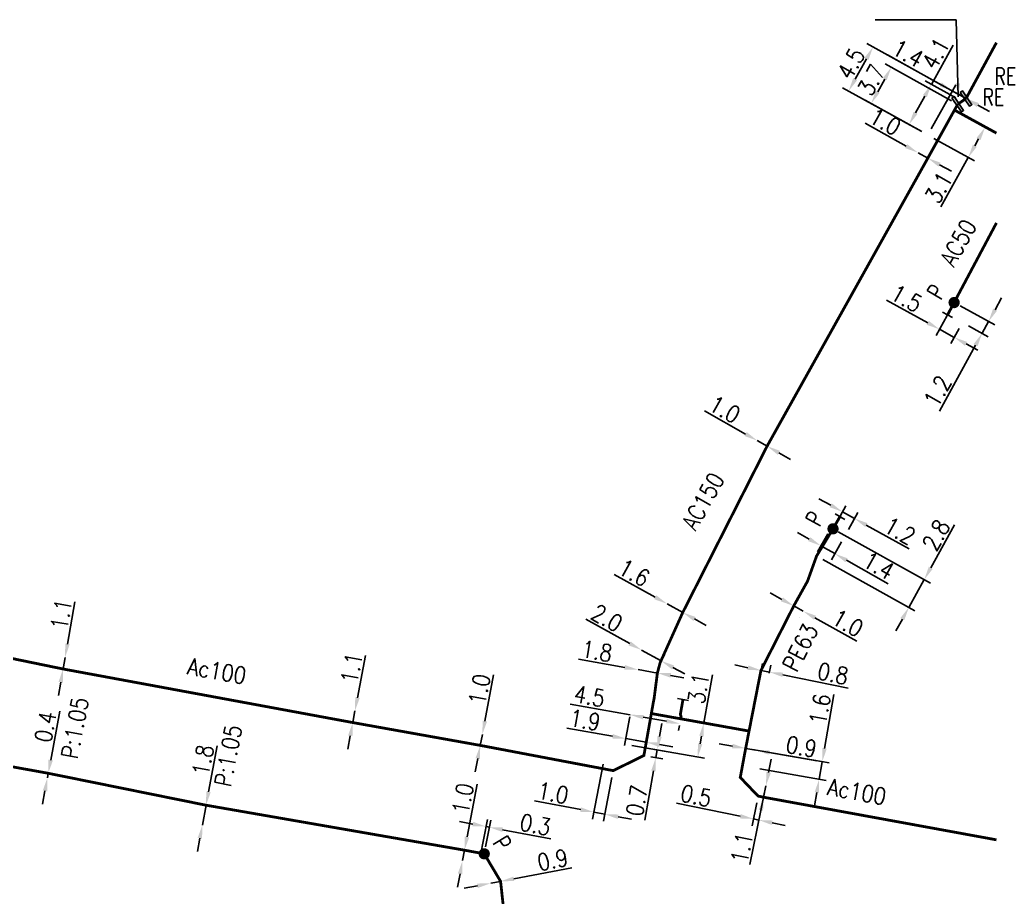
# Model space of a CAD drawing. Header units: millimetres. Extents: x 138988 to 140002, y 128990 to 130001.
# Drawn here: x 139913 to 140001.7, y 129604.9 to 129683 of the extents above; entities that cross this region are included whole.
import ezdxf
from ezdxf.enums import TextEntityAlignment as Align

# ---------------------------------------------------------------- set-up
doc = ezdxf.new("R2010")
doc.units = ezdxf.units.MM
doc.header["$PDMODE"] = 34
for name, pattern in [('L_25_AP', [2000, 1000, 1000]), ('L_25_FN', [2000, 1000, 1000]), ('L_25_PE', [2000, 1000, 1000])]:
    doc.linetypes.add(name, pattern=pattern)
doc.layers.get('0').update_dxf_attribs({"linetype": 'CONTINUOUS'})
doc.layers.get('Defpoints').update_dxf_attribs({"linetype": 'CONTINUOUS'})
for name, color, linetype in [('L_150', 1, 'CONTINUOUS'), ('L_300', 7, 'CONTINUOUS'), ('L_340', 7, 'CONTINUOUS')]:
    doc.layers.add(name, color=color, linetype=linetype)
doc.styles.add('G_ROMANS', font='ROMANS.SHX', dxfattribs={"width": 0.75})
doc.styles.get("Standard").update_dxf_attribs({"font": 'romans.shx', "width": 0.85})
doc.dimstyles.get("Standard").update_dxf_attribs({"dimtxt": 1.5, "dimasz": 1.2, "dimexe": 0.625, "dimexo": 0.625, "dimgap": 0.25, "dimtad": 1, "dimdec": 1, "dimzin": 0, "dimdsep": 46, "dimtxsty": 'Standard', "dimcen": -0.5, "dimadec": 0, "dimazin": 0, "dimtfac": 1, "dimtdec": 1, "dimtmove": 0, "dimatfit": 3, "dimfxl": 0, "dimtolj": 1, "dimtzin": 0, "dimarcsym": 0})

# ---------------------------------------------------------------- blocks, each defined once
blk = doc.blocks.new('*D5')
at = {"layer": 'Defpoints', "color": 0, "linetype": 'Continuous', "transparency": 16777216}
for p in [(139977.649, 129618.117), (139977.649, 129618.117), (139978.553, 129617.959)]:
    blk.add_point(p, dxfattribs=at)
at = {"layer": 'L_150', "color": 0, "linetype": 'Continuous', "lineweight": -2, "transparency": 16777216}
for p, q in [((139976.466, 129618.323), (139975.284, 129618.529)), ((139977.649, 129618.117), (139978.553, 129617.959)), ((139979.735, 129617.753), (139983.982, 129617.013))]:
    blk.add_line(p, q, dxfattribs=at)
at = {"layer": 'L_150', "color": 0, "linetype": 'Continuous', "transparency": 16777216}
for points in [[(139976.501, 129618.52), (139976.432, 129618.126), (139977.649, 129618.117)], [(139979.77, 129617.95), (139979.701, 129617.556), (139978.553, 129617.959)]]:
    blk.add_solid(points, dxfattribs=at)
at = {"layer": 'L_150', "color": 0, "linetype": 'Continuous', "transparency": 16777216, "insert": (139982.621, 129618.266), "char_height": 1.5, "attachment_point": 5, "rotation": 350.11777}
blk.add_mtext('\\A1;0.9', dxfattribs=at)
blk = doc.blocks.new('*D6')
at = {"layer": 'Defpoints', "color": 0, "linetype": 'Continuous', "transparency": 16777216}
for p in [(139978.875, 129624.343), (139979.022, 129625.068), (139979.628, 129624.19)]:
    blk.add_point(p, dxfattribs=at)
at = {"layer": 'L_150', "color": 0, "linetype": 'Continuous', "lineweight": -2, "transparency": 16777216}
for p, q in [((139977.846, 129625.307), (139976.67, 129625.546)), ((139978.999, 129624.956), (139979.146, 129625.68)), ((139979.752, 129624.803), (139979.9, 129625.527)), ((139979.022, 129625.068), (139979.775, 129624.915)), ((139980.951, 129624.675), (139986.789, 129623.489))]:
    blk.add_line(p, q, dxfattribs=at)
at = {"layer": 'L_150', "color": 0, "linetype": 'Continuous', "transparency": 16777216}
for points in [[(139977.886, 129625.503), (139977.806, 129625.111), (139979.022, 129625.068)], [(139980.991, 129624.871), (139980.911, 129624.479), (139979.775, 129624.915)]]:
    blk.add_solid(points, dxfattribs=at)
at = {"layer": 'L_150', "color": 0, "linetype": 'Continuous', "transparency": 16777216, "insert": (139985.434, 129624.785), "char_height": 1.5, "attachment_point": 5, "rotation": 348.50924}
blk.add_mtext('\\A1;0.8', dxfattribs=at)
blk = doc.blocks.new('*D7')
at = {"layer": 'Defpoints', "color": 0, "linetype": 'Continuous', "transparency": 16777216}
for p in [(139985.333, 129637.711), (139983.966, 129635.246), (139993.562, 129633.148)]:
    blk.add_point(p, dxfattribs=at)
at = {"layer": 'L_340', "color": 0, "linetype": 'Continuous', "lineweight": -2, "transparency": 16777216}
for p, q in [((139994.144, 129634.197), (139996.264, 129638.02)), ((139985.88, 129637.408), (139994.109, 129632.845)), ((139984.513, 129634.943), (139992.741, 129630.379)), ((139992.195, 129630.682), (139993.562, 129633.148)), ((139991.613, 129629.633), (139991.031, 129628.584))]:
    blk.add_line(p, q, dxfattribs=at)
at = {"layer": 'L_340', "color": 0, "linetype": 'Continuous', "transparency": 16777216}
for points in [[(139993.969, 129634.294), (139994.319, 129634.1), (139993.562, 129633.148)], [(139991.438, 129629.73), (139991.788, 129629.536), (139992.195, 129630.682)]]:
    blk.add_solid(points, dxfattribs=at)
at = {"layer": 'L_340', "color": 0, "linetype": 'Continuous', "transparency": 16777216, "insert": (139994.621, 129637.118), "char_height": 1.5, "attachment_point": 5, "rotation": 60.98716}
blk.add_mtext('\\A1;2.8', dxfattribs=at)
blk = doc.blocks.new('L_340_07')
at = {"color": 0, "linetype": 'Continuous', "const_width": 0.25, "flags": 128}
blk.add_lwpolyline([(0, 0), (1.25, 0)], dxfattribs=at)
at = {"color": 0, "linetype": 'Continuous', "flags": 128}
blk.add_lwpolyline([(1.25, -0.5), (1.25, 0.5)], dxfattribs=at)
at = {"color": 0, "linetype": 'Continuous', "style": 'G_ROMANS', "width": 0.75, "flags": 3}
for tag, p in [('DEF_LEG', (0.723, -3.465)), ('DEF_COUP', (0.723, -5.965)), ('DEF_TYPE', (0.723, -8.465))]:
    blk.add_attdef(tag, text='', height=1.2, dxfattribs=at).set_placement(p, align=Align.MIDDLE)
blk = doc.blocks.new('*D8')
at = {"layer": 'Defpoints', "color": 0, "linetype": 'Continuous', "transparency": 16777216}
for p in [(139985.266, 129637.764), (139986.502, 129637.063), (139984.36, 129636.164)]:
    blk.add_point(p, dxfattribs=at)
at = {"layer": 'L_150', "color": 0, "linetype": 'Continuous', "lineweight": -2, "transparency": 16777216}
for p, q in [((139983.316, 129636.756), (139982.272, 129637.348)), ((139984.958, 129637.22), (139984.051, 129635.62)), ((139984.36, 129636.164), (139985.595, 129635.464)), ((139986.194, 129636.52), (139985.287, 129634.92)), ((139986.639, 129634.872), (139990.336, 129632.776))]:
    blk.add_line(p, q, dxfattribs=at)
at = {"layer": 'L_150', "color": 0, "linetype": 'Continuous', "transparency": 16777216}
for points in [[(139983.414, 129636.93), (139983.217, 129636.582), (139984.36, 129636.164)], [(139986.737, 129635.046), (139986.54, 129634.698), (139985.595, 129635.464)]]:
    blk.add_solid(points, dxfattribs=at)
at = {"layer": 'L_150', "color": 0, "linetype": 'Continuous', "transparency": 16777216, "insert": (139989.503, 129634.398), "char_height": 1.5, "attachment_point": 5, "rotation": 330.449}
blk.add_mtext('\\A1;1.4', dxfattribs=at)
blk = doc.blocks.new('*D9')
at = {"layer": 'Defpoints', "color": 0, "linetype": 'Continuous', "transparency": 16777216}
for p in [(139981.94, 129630.819), (139982.774, 129630.341), (139982.78, 129630.353)]:
    blk.add_point(p, dxfattribs=at)
at = {"layer": 'L_150', "color": 0, "linetype": 'Continuous', "lineweight": -2, "transparency": 16777216}
for p, q in [((139980.884, 129631.389), (139979.835, 129631.971)), ((139981.934, 129630.807), (139982.774, 129630.341)), ((139981.637, 129630.272), (139981.63, 129630.26)), ((139982.477, 129629.806), (139982.47, 129629.794)), ((139983.823, 129629.759), (139987.571, 129627.68))]:
    blk.add_line(p, q, dxfattribs=at)
at = {"layer": 'L_150', "color": 0, "linetype": 'Continuous', "transparency": 16777216}
for points in [[(139980.981, 129631.564), (139980.787, 129631.214), (139981.934, 129630.807)], [(139983.92, 129629.934), (139983.726, 129629.584), (139982.774, 129630.341)]]:
    blk.add_solid(points, dxfattribs=at)
at = {"layer": 'L_150', "color": 0, "linetype": 'Continuous', "transparency": 16777216, "insert": (139986.749, 129629.28), "char_height": 1.5, "attachment_point": 5, "rotation": 330.98716}
blk.add_mtext('\\A1;1.0', dxfattribs=at)
blk = doc.blocks.new('*D10')
at = {"layer": 'Defpoints', "color": 0, "linetype": 'Continuous', "transparency": 16777216}
for p in [(139987.353, 129638.594), (139985.432, 129637.673), (139986.508, 129637.075)]:
    blk.add_point(p, dxfattribs=at)
at = {"layer": 'L_340', "color": 0, "linetype": 'Continuous', "lineweight": -2, "transparency": 16777216}
for p, q in [((139985.229, 129639.776), (139984.18, 129640.359)), ((139985.736, 129638.219), (139986.581, 129639.739)), ((139986.278, 129639.193), (139987.353, 129638.594)), ((139986.812, 129637.621), (139987.657, 129639.14)), ((139988.402, 129638.011), (139992.217, 129635.889))]:
    blk.add_line(p, q, dxfattribs=at)
at = {"layer": 'L_340', "color": 0, "linetype": 'Continuous', "transparency": 16777216}
for points in [[(139985.326, 129639.951), (139985.132, 129639.601), (139986.278, 129639.193)], [(139988.499, 129638.186), (139988.305, 129637.836), (139987.353, 129638.594)]]:
    blk.add_solid(points, dxfattribs=at)
at = {"layer": 'L_340', "color": 0, "linetype": 'Continuous', "transparency": 16777216, "insert": (139991.397, 129637.489), "char_height": 1.5, "attachment_point": 5, "rotation": 330.91509}
blk.add_mtext('\\A1;1.2', dxfattribs=at)
blk = doc.blocks.new('L_300_12')
at = {"color": 0, "linetype": 'Continuous', "const_width": 0.497, "flags": 128}
blk.add_lwpolyline([(-0.252, 0, 1), (0.252, 0, 1)], format="xyb", close=True, dxfattribs=at)
at = {"color": 0, "linetype": 'Continuous', "style": 'G_ROMANS', "width": 0.75}
blk.add_text('P', height=1.5, dxfattribs=at).set_placement((0, 1.85), align=Align.MIDDLE)
at = {"color": 0, "linetype": 'Continuous', "width": 0.75, "flags": 3}
for tag, p in [('DEF_LEG', (0, -5)), ('DEF_COUP', (0, -7.5)), ('DEF_TYPE', (0, -10))]:
    blk.add_attdef(tag, text='', height=1.2, dxfattribs=at).set_placement(p, align=Align.MIDDLE)
blk = doc.blocks.new('*D284')
at = {"layer": 'Defpoints', "color": 0, "linetype": 'Continuous', "transparency": 16777216}
for p in [(139915.416, 129615.506), (139915.416, 129615.506), (139915.489, 129615.899)]:
    blk.add_point(p, dxfattribs=at)
at = {"layer": 'L_150', "color": 0, "linetype": 'Continuous', "lineweight": -2, "transparency": 16777216}
for p, q in [((139915.708, 129617.079), (139916.516, 129621.437)), ((139915.416, 129615.506), (139915.489, 129615.899)), ((139915.197, 129614.326), (139914.978, 129613.146))]:
    blk.add_line(p, q, dxfattribs=at)
at = {"layer": 'L_150', "color": 0, "linetype": 'Continuous', "transparency": 16777216}
for points in [[(139915.511, 129617.116), (139915.904, 129617.043), (139915.489, 129615.899)], [(139915.001, 129614.363), (139915.394, 129614.29), (139915.416, 129615.506)]]:
    blk.add_solid(points, dxfattribs=at)
at = {"layer": 'L_150', "color": 0, "linetype": 'Continuous', "transparency": 16777216, "insert": (139915.238, 129620.03), "char_height": 1.5, "attachment_point": 5, "rotation": 79.49419}
blk.add_mtext('\\A1;0.4', dxfattribs=at)
blk = doc.blocks.new('*D285')
at = {"layer": 'Defpoints', "color": 0, "linetype": 'Continuous', "transparency": 16777216}
for p in [(139929.551, 129613.055), (139929.223, 129611.285), (139929.223, 129611.285)]:
    blk.add_point(p, dxfattribs=at)
at = {"layer": 'L_150', "color": 0, "linetype": 'Continuous', "lineweight": -2, "transparency": 16777216}
for p, q in [((139929.77, 129614.235), (139930.534, 129618.354)), ((139929.223, 129611.285), (139929.551, 129613.055)), ((139929.004, 129610.105), (139928.785, 129608.925))]:
    blk.add_line(p, q, dxfattribs=at)
at = {"layer": 'L_150', "color": 0, "linetype": 'Continuous', "transparency": 16777216}
for points in [[(139929.573, 129614.271), (139929.967, 129614.198), (139929.551, 129613.055)], [(139928.808, 129610.142), (139929.201, 129610.069), (139929.223, 129611.285)]]:
    blk.add_solid(points, dxfattribs=at)
at = {"layer": 'L_150', "color": 0, "linetype": 'Continuous', "transparency": 16777216, "insert": (139929.278, 129617.067), "char_height": 1.5, "attachment_point": 5, "rotation": 79.49419}
blk.add_mtext('\\A1;1.8', dxfattribs=at)
blk = doc.blocks.new('*D286')
at = {"layer": 'Defpoints', "color": 0, "linetype": 'Continuous', "transparency": 16777216}
for p in [(139952.589, 129609.048), (139952.412, 129608.114), (139952.412, 129608.114)]:
    blk.add_point(p, dxfattribs=at)
at = {"layer": 'L_150', "color": 0, "linetype": 'Continuous', "lineweight": -2, "transparency": 16777216}
for p, q in [((139952.813, 129610.227), (139953.705, 129614.932)), ((139952.412, 129608.114), (139952.589, 129609.048)), ((139952.189, 129606.935), (139951.965, 129605.756))]:
    blk.add_line(p, q, dxfattribs=at)
at = {"layer": 'L_150', "color": 0, "linetype": 'Continuous', "transparency": 16777216}
for points in [[(139952.616, 129610.264), (139953.009, 129610.189), (139952.589, 129609.048)], [(139951.992, 129606.973), (139952.385, 129606.898), (139952.412, 129608.114)]]:
    blk.add_solid(points, dxfattribs=at)
at = {"layer": 'L_150', "color": 0, "linetype": 'Continuous', "transparency": 16777216, "insert": (139952.444, 129613.65), "char_height": 1.5, "attachment_point": 5, "rotation": 79.26141}
blk.add_mtext('\\A1;1.0', dxfattribs=at)
blk = doc.blocks.new('*D291')
at = {"layer": 'Defpoints', "color": 0, "linetype": 'Continuous', "transparency": 16777216}
for p in [(139954.922, 129606.102), (139954.922, 129606.102), (139955.806, 129606.271)]:
    blk.add_point(p, dxfattribs=at)
at = {"layer": 'L_150', "color": 0, "linetype": 'Continuous', "lineweight": -2, "transparency": 16777216}
for p, q in [((139956.985, 129606.496), (139962.165, 129607.485)), ((139953.743, 129605.877), (139952.565, 129605.652)), ((139954.922, 129606.102), (139955.806, 129606.271))]:
    blk.add_line(p, q, dxfattribs=at)
at = {"layer": 'L_150', "color": 0, "linetype": 'Continuous', "transparency": 16777216}
for points in [[(139956.947, 129606.692), (139957.022, 129606.3), (139955.806, 129606.271)], [(139953.706, 129606.074), (139953.781, 129605.681), (139954.922, 129606.102)]]:
    blk.add_solid(points, dxfattribs=at)
at = {"layer": 'L_150', "color": 0, "linetype": 'Continuous', "transparency": 16777216, "insert": (139960.45, 129608.175), "char_height": 1.5, "attachment_point": 5, "rotation": 10.80456}
blk.add_mtext('\\A1;0.9', dxfattribs=at)
blk = doc.blocks.new('*D295')
at = {"layer": 'Defpoints', "color": 0, "linetype": 'Continuous', "transparency": 16777216}
for p in [(139916.991, 129626.224), (139916.991, 129626.224), (139916.81, 129625.19)]:
    blk.add_point(p, dxfattribs=at)
at = {"layer": 'L_150', "color": 0, "linetype": 'Continuous', "lineweight": -2, "transparency": 16777216}
for p, q in [((139917.198, 129627.406), (139917.858, 129631.174)), ((139916.81, 129625.19), (139916.991, 129626.224)), ((139916.603, 129624.008), (139916.396, 129622.826))]:
    blk.add_line(p, q, dxfattribs=at)
at = {"layer": 'L_150', "color": 0, "linetype": 'Continuous', "transparency": 16777216}
for points in [[(139917.001, 129627.441), (139917.395, 129627.371), (139916.991, 129626.224)], [(139916.406, 129624.042), (139916.8, 129623.973), (139916.81, 129625.19)]]:
    blk.add_solid(points, dxfattribs=at)
at = {"layer": 'L_150', "color": 0, "linetype": 'Continuous', "transparency": 16777216, "insert": (139916.647, 129630.053), "char_height": 1.5, "attachment_point": 5, "rotation": 80.06434}
blk.add_mtext('\\A1;1.1', dxfattribs=at)
blk = doc.blocks.new('*D296')
at = {"layer": 'Defpoints', "color": 0, "linetype": 'Continuous', "transparency": 16777216}
for p in [(139942.825, 129621.448), (139942.825, 129621.448), (139942.631, 129620.417)]:
    blk.add_point(p, dxfattribs=at)
at = {"layer": 'L_150', "color": 0, "linetype": 'Continuous', "lineweight": -2, "transparency": 16777216}
for p, q in [((139943.047, 129622.628), (139943.755, 129626.387)), ((139942.631, 129620.417), (139942.825, 129621.448)), ((139942.409, 129619.237), (139942.187, 129618.058))]:
    blk.add_line(p, q, dxfattribs=at)
at = {"layer": 'L_150', "color": 0, "linetype": 'Continuous', "transparency": 16777216}
for points in [[(139942.85, 129622.665), (139943.244, 129622.591), (139942.825, 129621.448)], [(139942.212, 129619.274), (139942.605, 129619.2), (139942.631, 129620.417)]]:
    blk.add_solid(points, dxfattribs=at)
at = {"layer": 'L_150', "color": 0, "linetype": 'Continuous', "transparency": 16777216, "insert": (139942.529, 129625.282), "char_height": 1.5, "attachment_point": 5, "rotation": 79.33631}
blk.add_mtext('\\A1;1.1', dxfattribs=at)
blk = doc.blocks.new('*D297')
at = {"layer": 'Defpoints', "color": 0, "linetype": 'Continuous', "transparency": 16777216}
for p in [(139954.179, 129619.366), (139954.179, 129619.366), (139953.993, 129618.384)]:
    blk.add_point(p, dxfattribs=at)
at = {"layer": 'L_150', "color": 0, "linetype": 'Continuous', "lineweight": -2, "transparency": 16777216}
for p, q in [((139954.403, 129620.545), (139955.185, 129624.661)), ((139953.993, 129618.384), (139954.179, 129619.366)), ((139953.769, 129617.205), (139953.545, 129616.026))]:
    blk.add_line(p, q, dxfattribs=at)
at = {"layer": 'L_150', "color": 0, "linetype": 'Continuous', "transparency": 16777216}
for points in [[(139954.207, 129620.582), (139954.6, 129620.508), (139954.179, 129619.366)], [(139953.572, 129617.242), (139953.965, 129617.167), (139953.993, 129618.384)]]:
    blk.add_solid(points, dxfattribs=at)
at = {"layer": 'L_150', "color": 0, "linetype": 'Continuous', "transparency": 16777216, "insert": (139953.923, 129623.379), "char_height": 1.5, "attachment_point": 5, "rotation": 79.24945}
blk.add_mtext('\\A1;1.0', dxfattribs=at)
blk = doc.blocks.new('*D298')
at = {"layer": 'Defpoints', "color": 0, "linetype": 'Continuous', "transparency": 16777216}
for p in [(139965.05, 129617.322), (139965.843, 129616.134), (139964.123, 129612.437)]:
    blk.add_point(p, dxfattribs=at)
at = {"layer": 'L_150', "color": 0, "linetype": 'Continuous', "lineweight": -2, "transparency": 16777216}
for p, q in [((139964.934, 129616.707), (139964.007, 129611.823)), ((139965.726, 129615.52), (139964.989, 129611.637)), ((139962.944, 129612.661), (139958.828, 129613.442)), ((139965.106, 129612.251), (139964.123, 129612.437)), ((139966.285, 129612.027), (139967.463, 129611.803))]:
    blk.add_line(p, q, dxfattribs=at)
at = {"layer": 'L_150', "color": 0, "linetype": 'Continuous', "transparency": 16777216}
for points in [[(139962.981, 129612.858), (139962.907, 129612.465), (139964.123, 129612.437)], [(139966.322, 129612.223), (139966.247, 129611.83), (139965.106, 129612.251)]]:
    blk.add_solid(points, dxfattribs=at)
at = {"layer": 'L_150', "color": 0, "linetype": 'Continuous', "transparency": 16777216, "insert": (139960.483, 129614.146), "char_height": 1.5, "attachment_point": 5, "rotation": 349.24945}
blk.add_mtext('\\A1;1.0', dxfattribs=at)
blk = doc.blocks.new('*D299')
at = {"layer": 'Defpoints', "color": 0, "linetype": 'Continuous', "transparency": 16777216}
for p in [(139966.879, 129618.493), (139968.578, 129617.481), (139969.763, 129617.982)]:
    blk.add_point(p, dxfattribs=at)
at = {"layer": 'L_150', "color": 0, "linetype": 'Continuous', "lineweight": -2, "transparency": 16777216}
for p, q in [((139969.972, 129619.163), (139970.182, 129620.345)), ((139967.494, 129618.384), (139970.378, 129617.872)), ((139969.194, 129617.372), (139970.256, 129617.183)), ((139969.763, 129617.982), (139969.641, 129617.292)), ((139969.431, 129616.111), (139968.653, 129611.723))]:
    blk.add_line(p, q, dxfattribs=at)
at = {"layer": 'L_150', "color": 0, "linetype": 'Continuous', "transparency": 16777216}
for points in [[(139969.776, 129619.198), (139970.169, 129619.128), (139969.763, 129617.982)], [(139969.234, 129616.146), (139969.628, 129616.076), (139969.641, 129617.292)]]:
    blk.add_solid(points, dxfattribs=at)
at = {"layer": 'L_150', "color": 0, "linetype": 'Continuous', "transparency": 16777216, "insert": (139967.945, 129613.459), "char_height": 1.5, "attachment_point": 5, "rotation": 79.94072}
blk.add_mtext('\\A1;0.7', dxfattribs=at)
blk = doc.blocks.new('*D300')
at = {"layer": 'Defpoints', "color": 0, "linetype": 'Continuous', "transparency": 16777216}
for p in [(139969.416, 129622.2), (139967.396, 129621.407), (139966.966, 129618.986)]:
    blk.add_point(p, dxfattribs=at)
at = {"layer": 'L_150', "color": 0, "linetype": 'Continuous', "lineweight": -2, "transparency": 16777216}
for p, q in [((139969.306, 129621.585), (139968.679, 129618.047)), ((139967.287, 129620.792), (139966.857, 129618.37)), ((139965.785, 129619.195), (139961.72, 129619.916)), ((139968.788, 129618.662), (139966.966, 129618.986)), ((139969.97, 129618.453), (139971.151, 129618.243))]:
    blk.add_line(p, q, dxfattribs=at)
at = {"layer": 'L_150', "color": 0, "linetype": 'Continuous', "transparency": 16777216}
for points in [[(139965.82, 129619.392), (139965.75, 129618.998), (139966.966, 129618.986)], [(139970.004, 129618.65), (139969.935, 129618.256), (139968.788, 129618.662)]]:
    blk.add_solid(points, dxfattribs=at)
at = {"layer": 'L_150', "color": 0, "linetype": 'Continuous', "transparency": 16777216, "insert": (139963.336, 129620.645), "char_height": 1.5, "attachment_point": 5, "rotation": 349.94072}
blk.add_mtext('\\A1;1.9', dxfattribs=at)
blk = doc.blocks.new('*D301')
at = {"layer": 'Defpoints', "color": 0, "linetype": 'Continuous', "transparency": 16777216}
for p in [(139969.222, 129621.226), (139966.879, 129618.493), (139973.378, 129617.34)]:
    blk.add_point(p, dxfattribs=at)
at = {"layer": 'L_150', "color": 0, "linetype": 'Continuous', "lineweight": -2, "transparency": 16777216}
for p, q in [((139973.92, 129620.393), (139974.679, 129624.672)), ((139969.837, 129621.117), (139974.535, 129620.283)), ((139973.588, 129618.522), (139973.71, 129619.211)), ((139967.494, 129618.384), (139973.994, 129617.231))]:
    blk.add_line(p, q, dxfattribs=at)
at = {"layer": 'L_150', "color": 0, "linetype": 'Continuous', "transparency": 16777216}
for points in [[(139973.513, 129619.246), (139973.907, 129619.176), (139973.92, 129620.393)], [(139973.391, 129618.557), (139973.785, 129618.487), (139973.378, 129617.34)]]:
    blk.add_solid(points, dxfattribs=at)
at = {"layer": 'L_150', "color": 0, "linetype": 'Continuous', "transparency": 16777216, "insert": (139973.449, 129623.465), "char_height": 1.5, "attachment_point": 5, "rotation": 79.94072}
blk.add_mtext('\\A1;3.1', dxfattribs=at)
blk = doc.blocks.new('*D302')
at = {"layer": 'Defpoints', "color": 0, "linetype": 'Continuous', "transparency": 16777216}
for p in [(139967.343, 129621.111), (139967.421, 129621.545), (139971.851, 129620.759)]:
    blk.add_point(p, dxfattribs=at)
at = {"layer": 'L_150', "color": 0, "linetype": 'Continuous', "lineweight": -2, "transparency": 16777216}
for p, q in [((139967.343, 129621.111), (139962.001, 129622.059)), ((139967.311, 129620.93), (139967.234, 129620.495)), ((139970.593, 129620.534), (139968.525, 129620.901)), ((139971.742, 129620.144), (139971.665, 129619.709))]:
    blk.add_line(p, q, dxfattribs=at)
at = {"layer": 'L_150', "color": 0, "linetype": 'Continuous', "transparency": 16777216}
for points in [[(139968.56, 129621.098), (139968.49, 129620.704), (139967.343, 129621.111)], [(139970.628, 129620.731), (139970.558, 129620.338), (139971.774, 129620.325)]]:
    blk.add_solid(points, dxfattribs=at)
at = {"layer": 'L_150', "color": 0, "linetype": 'Continuous', "transparency": 16777216, "insert": (139963.737, 129622.766), "char_height": 1.5, "attachment_point": 5, "rotation": 349.94072}
blk.add_mtext('\\A1;4.5', dxfattribs=at)
blk = doc.blocks.new('*D303')
at = {"layer": 'Defpoints', "color": 0, "linetype": 'Continuous', "transparency": 16777216}
for p in [(139979.456, 129614.795), (139978.757, 129613.866), (139978.832, 129611.732)]:
    blk.add_point(p, dxfattribs=at)
at = {"layer": 'L_150', "color": 0, "linetype": 'Continuous', "lineweight": -2, "transparency": 16777216}
for p, q in [((139979.332, 129614.183), (139978.708, 129611.119)), ((139977.166, 129612.071), (139971.479, 129613.23)), ((139978.632, 129613.254), (139978.218, 129611.219)), ((139978.832, 129611.732), (139978.342, 129611.831)), ((139980.008, 129611.492), (139981.184, 129611.253))]:
    blk.add_line(p, q, dxfattribs=at)
at = {"layer": 'L_150', "color": 0, "linetype": 'Continuous', "transparency": 16777216}
for points in [[(139977.206, 129612.267), (139977.127, 129611.875), (139978.342, 129611.831)], [(139980.048, 129611.688), (139979.968, 129611.296), (139978.832, 129611.732)]]:
    blk.add_solid(points, dxfattribs=at)
at = {"layer": 'L_150', "color": 0, "linetype": 'Continuous', "transparency": 16777216, "insert": (139973.232, 129613.893), "char_height": 1.5, "attachment_point": 5, "rotation": 348.48583}
blk.add_mtext('\\A1;0.5', dxfattribs=at)
blk = doc.blocks.new('*D304')
at = {"layer": 'Defpoints', "color": 0, "linetype": 'Continuous', "transparency": 16777216}
for p in [(139979.456, 129614.795), (139979.456, 129614.795), (139979.247, 129613.766)]:
    blk.add_point(p, dxfattribs=at)
at = {"layer": 'L_150', "color": 0, "linetype": 'Continuous', "lineweight": -2, "transparency": 16777216}
for p, q in [((139979.696, 129615.971), (139979.935, 129617.147)), ((139979.456, 129614.795), (139979.247, 129613.766)), ((139979.007, 129612.59), (139978.028, 129607.783))]:
    blk.add_line(p, q, dxfattribs=at)
at = {"layer": 'L_150', "color": 0, "linetype": 'Continuous', "transparency": 16777216}
for points in [[(139979.5, 129616.011), (139979.892, 129615.931), (139979.456, 129614.795)], [(139978.811, 129612.63), (139979.203, 129612.551), (139979.247, 129613.766)]]:
    blk.add_solid(points, dxfattribs=at)
at = {"layer": 'L_150', "color": 0, "linetype": 'Continuous', "transparency": 16777216, "insert": (139977.31, 129609.269), "char_height": 1.5, "attachment_point": 5, "rotation": 78.48583}
blk.add_mtext('\\A1;1.1', dxfattribs=at)
blk = doc.blocks.new('*D401')
at = {"layer": 'Defpoints', "color": 0, "linetype": 'Continuous', "transparency": 16777216}
for p in [(139970.642, 129630.999), (139970.642, 129630.999), (139972.042, 129630.226)]:
    blk.add_point(p, dxfattribs=at)
at = {"layer": 'L_150', "color": 0, "linetype": 'Continuous', "lineweight": -2, "transparency": 16777216}
for p, q in [((139969.591, 129631.579), (139965.924, 129633.605)), ((139972.042, 129630.226), (139970.642, 129630.999)), ((139973.093, 129629.646), (139974.143, 129629.066))]:
    blk.add_line(p, q, dxfattribs=at)
at = {"layer": 'L_150', "color": 0, "linetype": 'Continuous', "transparency": 16777216}
for points in [[(139969.688, 129631.755), (139969.495, 129631.404), (139970.642, 129630.999)], [(139973.189, 129629.821), (139972.996, 129629.471), (139972.042, 129630.226)]]:
    blk.add_solid(points, dxfattribs=at)
at = {"layer": 'L_150', "color": 0, "linetype": 'Continuous', "transparency": 16777216, "insert": (139967.716, 129633.758), "char_height": 1.5, "attachment_point": 5, "rotation": 331.08998}
blk.add_mtext('\\A1;1.6', dxfattribs=at)
blk = doc.blocks.new('*D402')
at = {"layer": 'Defpoints', "color": 0, "linetype": 'Continuous', "transparency": 16777216}
for p in [(139968.367, 129626.88), (139968.367, 129626.88), (139970.021, 129625.738)]:
    blk.add_point(p, dxfattribs=at)
at = {"layer": 'L_150', "color": 0, "linetype": 'Continuous', "lineweight": -2, "transparency": 16777216}
for p, q in [((139967.316, 129627.46), (139963.41, 129629.618)), ((139970.118, 129625.913), (139968.367, 129626.88)), ((139970.323, 129626.285), (139970.42, 129626.46)), ((139971.168, 129625.333), (139972.219, 129624.753))]:
    blk.add_line(p, q, dxfattribs=at)
at = {"layer": 'L_150', "color": 0, "linetype": 'Continuous', "transparency": 16777216}
for points in [[(139967.413, 129627.635), (139967.22, 129627.285), (139968.367, 129626.88)], [(139971.265, 129625.508), (139971.071, 129625.158), (139970.118, 129625.913)]]:
    blk.add_solid(points, dxfattribs=at)
at = {"layer": 'L_150', "color": 0, "linetype": 'Continuous', "transparency": 16777216, "insert": (139965.282, 129629.726), "char_height": 1.5, "attachment_point": 5, "rotation": 331.08998}
blk.add_mtext('\\A1;2.0', dxfattribs=at)
blk = doc.blocks.new('*D403')
at = {"layer": 'Defpoints', "color": 0, "linetype": 'Continuous', "transparency": 16777216}
for p in [(139978.687, 129645.533), (139978.687, 129645.533), (139979.559, 129645.043)]:
    blk.add_point(p, dxfattribs=at)
at = {"layer": 'L_150', "color": 0, "linetype": 'Continuous', "lineweight": -2, "transparency": 16777216}
for p, q in [((139977.641, 129646.121), (139973.99, 129648.174)), ((139979.559, 129645.043), (139978.687, 129645.533)), ((139980.605, 129644.455), (139981.651, 129643.867))]:
    blk.add_line(p, q, dxfattribs=at)
at = {"layer": 'L_150', "color": 0, "linetype": 'Continuous', "transparency": 16777216}
for points in [[(139977.739, 129646.296), (139977.543, 129645.947), (139978.687, 129645.533)], [(139980.703, 129644.629), (139980.507, 129644.281), (139979.559, 129645.043)]]:
    blk.add_solid(points, dxfattribs=at)
at = {"layer": 'L_150', "color": 0, "linetype": 'Continuous', "transparency": 16777216, "insert": (139975.782, 129648.314), "char_height": 1.5, "attachment_point": 5, "rotation": 330.65544}
blk.add_mtext('\\A1;1.0', dxfattribs=at)
blk = doc.blocks.new('*D404')
at = {"layer": 'Defpoints', "color": 0, "linetype": 'Continuous', "transparency": 16777216}
for p in [(139996.921, 129675.759), (139992.209, 129673.686), (139993.882, 129672.757)]:
    blk.add_point(p, dxfattribs=at)
at = {"layer": 'L_150', "color": 0, "linetype": 'Continuous', "lineweight": -2, "transparency": 16777216}
for p, q in [((139994.199, 129677.27), (139996.144, 129680.774)), ((139996.375, 129676.063), (139993.653, 129677.574)), ((139992.792, 129674.735), (139993.617, 129676.221)), ((139993.336, 129673.06), (139991.663, 129673.989))]:
    blk.add_line(p, q, dxfattribs=at)
at = {"layer": 'L_150', "color": 0, "linetype": 'Continuous', "transparency": 16777216}
for points in [[(139993.442, 129676.318), (139993.792, 129676.124), (139994.199, 129677.27)], [(139992.617, 129674.832), (139992.967, 129674.638), (139992.209, 129673.686)]]:
    blk.add_solid(points, dxfattribs=at)
at = {"layer": 'L_150', "color": 0, "linetype": 'Continuous', "transparency": 16777216, "insert": (139994.589, 129680.032), "char_height": 1.5, "attachment_point": 5, "rotation": 60.96432}
blk.add_mtext('\\A1;4.1', dxfattribs=at)
blk = doc.blocks.new('*D405')
at = {"layer": 'Defpoints', "color": 0, "linetype": 'Continuous', "transparency": 16777216}
for p in [(139996.066, 129676.691), (139997.29, 129676.012), (139993.882, 129672.757)]:
    blk.add_point(p, dxfattribs=at)
at = {"layer": 'L_340', "color": 0, "linetype": 'Continuous', "lineweight": -2, "transparency": 16777216}
for p, q in [((139995.017, 129677.274), (139990.297, 129679.894)), ((139994.185, 129673.303), (139996.369, 129677.238)), ((139997.29, 129676.012), (139996.066, 129676.691)), ((139998.339, 129675.43), (139999.389, 129674.847))]:
    blk.add_line(p, q, dxfattribs=at)
at = {"layer": 'L_340', "color": 0, "linetype": 'Continuous', "transparency": 16777216}
for points in [[(139995.114, 129677.449), (139994.92, 129677.099), (139996.066, 129676.691)], [(139998.436, 129675.604), (139998.242, 129675.255), (139997.29, 129676.012)]]:
    blk.add_solid(points, dxfattribs=at)
at = {"layer": 'L_340', "color": 0, "linetype": 'Continuous', "transparency": 16777216, "insert": (139992.115, 129680.028), "char_height": 1.5, "attachment_point": 5, "rotation": 330.96432}
blk.add_mtext('\\A1;1.4', dxfattribs=at)
blk = doc.blocks.new('*D406')
at = {"layer": 'Defpoints', "color": 0, "linetype": 'Continuous', "transparency": 16777216}
for p in [(139996.261, 129674.982), (139993.882, 129672.757), (139997.489, 129670.755)]:
    blk.add_point(p, dxfattribs=at)
at = {"layer": 'L_150', "color": 0, "linetype": 'Continuous', "lineweight": -2, "transparency": 16777216}
for p, q in [((139996.807, 129674.679), (139999.54, 129673.162)), ((139994.428, 129672.454), (139998.035, 129670.451)), ((139998.411, 129672.416), (139998.071, 129671.804)), ((139997.489, 129670.755), (139995.052, 129666.364))]:
    blk.add_line(p, q, dxfattribs=at)
at = {"layer": 'L_150', "color": 0, "linetype": 'Continuous', "transparency": 16777216}
for points in [[(139998.236, 129672.513), (139998.586, 129672.319), (139998.994, 129673.465)], [(139997.897, 129671.901), (139998.246, 129671.707), (139997.489, 129670.755)]]:
    blk.add_solid(points, dxfattribs=at)
at = {"layer": 'L_150', "color": 0, "linetype": 'Continuous', "transparency": 16777216, "insert": (139994.858, 129668.076), "char_height": 1.5, "attachment_point": 5, "rotation": 60.96432}
blk.add_mtext('\\A1;3.1', dxfattribs=at)
blk = doc.blocks.new('*D407')
at = {"layer": 'Defpoints', "color": 0, "linetype": 'Continuous', "transparency": 16777216}
for p in [(139988.834, 129675.559), (139996.552, 129675.507), (139993.882, 129672.757)]:
    blk.add_point(p, dxfattribs=at)
at = {"layer": 'L_340', "color": 0, "linetype": 'Continuous', "lineweight": -2, "transparency": 16777216}
for p, q in [((139996.006, 129675.81), (139990.083, 129679.098)), ((139990.047, 129677.745), (139989.416, 129676.608)), ((139993.336, 129673.06), (139988.288, 129675.863))]:
    blk.add_line(p, q, dxfattribs=at)
at = {"layer": 'L_340', "color": 0, "linetype": 'Continuous', "transparency": 16777216}
for points in [[(139989.873, 129677.842), (139990.222, 129677.648), (139990.63, 129678.794)], [(139989.242, 129676.706), (139989.591, 129676.511), (139988.834, 129675.559)]]:
    blk.add_solid(points, dxfattribs=at)
at = {"layer": 'L_340', "color": 0, "linetype": 'Continuous', "transparency": 16777216, "insert": (139988.858, 129677.662), "char_height": 1.5, "attachment_point": 5, "rotation": 60.96432}
blk.add_mtext('\\A1;3.7', dxfattribs=at)
blk = doc.blocks.new('*D408')
at = {"layer": 'Defpoints', "color": 0, "linetype": 'Continuous', "transparency": 16777216}
for p in [(139986.823, 129676.676), (139997.29, 129676.012), (139993.882, 129672.757)]:
    blk.add_point(p, dxfattribs=at)
at = {"layer": 'L_340', "color": 0, "linetype": 'Continuous', "lineweight": -2, "transparency": 16777216}
for p, q in [((139996.744, 129676.315), (139988.461, 129680.913)), ((139988.425, 129679.561), (139987.405, 129677.725)), ((139993.336, 129673.06), (139986.276, 129676.979))]:
    blk.add_line(p, q, dxfattribs=at)
at = {"layer": 'L_340', "color": 0, "linetype": 'Continuous', "transparency": 16777216}
for points in [[(139988.25, 129679.658), (139988.599, 129679.464), (139989.007, 129680.61)], [(139987.23, 129677.822), (139987.58, 129677.628), (139986.823, 129676.676)]]:
    blk.add_solid(points, dxfattribs=at)
at = {"layer": 'L_340', "color": 0, "linetype": 'Continuous', "transparency": 16777216, "insert": (139987.041, 129679.128), "char_height": 1.5, "attachment_point": 5, "rotation": 60.96432}
blk.add_mtext('\\A1;4.5', dxfattribs=at)
blk = doc.blocks.new('*D409')
at = {"layer": 'Defpoints', "color": 0, "linetype": 'Continuous', "transparency": 16777216}
for p in [(139996.227, 129657.834), (139996.965, 129656.06), (139998.722, 129655.096)]:
    blk.add_point(p, dxfattribs=at)
at = {"layer": 'L_300', "color": 0, "linetype": 'Continuous', "lineweight": -2, "transparency": 16777216}
for p, q in [((139999.876, 129657.201), (140000.453, 129658.253)), ((139996.775, 129657.533), (139999.847, 129655.848)), ((139999.299, 129656.148), (139998.722, 129655.096)), ((139997.513, 129655.759), (139999.27, 129654.796)), ((139998.144, 129654.044), (139994.913, 129648.154))]:
    blk.add_line(p, q, dxfattribs=at)
at = {"layer": 'L_300', "color": 0, "linetype": 'Continuous', "transparency": 16777216}
for points in [[(139999.701, 129657.297), (140000.051, 129657.104), (139999.299, 129656.148)], [(139997.969, 129654.14), (139998.32, 129653.948), (139998.722, 129655.096)]]:
    blk.add_solid(points, dxfattribs=at)
at = {"layer": 'L_300', "color": 0, "linetype": 'Continuous', "transparency": 16777216, "insert": (139994.755, 129649.945), "char_height": 1.5, "attachment_point": 5, "rotation": 61.25084}
blk.add_mtext('\\A1;1.2', dxfattribs=at)
blk = doc.blocks.new('*D410')
at = {"layer": 'Defpoints', "color": 0, "linetype": 'Continuous', "transparency": 16777216}
for p in [(139996.227, 129657.834), (139996.965, 129656.06), (139996.238, 129654.735)]:
    blk.add_point(p, dxfattribs=at)
at = {"layer": 'L_300', "color": 0, "linetype": 'Continuous', "lineweight": -2, "transparency": 16777216}
for p, q in [((139993.871, 129656.033), (139990.198, 129658.048)), ((139995.926, 129657.286), (139994.622, 129654.908)), ((139996.238, 129654.735), (139994.923, 129655.456)), ((139996.664, 129655.512), (139995.937, 129654.187)), ((139997.29, 129654.158), (139998.342, 129653.58))]:
    blk.add_line(p, q, dxfattribs=at)
at = {"layer": 'L_300', "color": 0, "linetype": 'Continuous', "transparency": 16777216}
for points in [[(139993.967, 129656.209), (139993.775, 129655.858), (139994.923, 129655.456)], [(139997.386, 129654.333), (139997.194, 129653.982), (139996.238, 129654.735)]]:
    blk.add_solid(points, dxfattribs=at)
at = {"layer": 'L_300', "color": 0, "linetype": 'Continuous', "transparency": 16777216, "insert": (139991.989, 129658.206), "char_height": 1.5, "attachment_point": 5, "rotation": 331.25084}
blk.add_mtext('\\A1;1.5', dxfattribs=at)
blk = doc.blocks.new('L_340_20')
at = {"linetype": 'Continuous'}
blk.add_hatch(color=0, dxfattribs=at).paths.add_polyline_path([(0.125, 0.75), (-0.125, 0.75), (-0.125, -0.75), (0.125, -0.75)])
at = {"color": 0, "linetype": 'Continuous'}
blk.add_lwpolyline([(-0.125, 0.75), (0.125, 0.75), (0.125, -0.75), (-0.125, -0.75)], close=True, dxfattribs=at)
at = {"color": 0, "linetype": 'Continuous', "width": 0.75}
for tag, height, flags, p in [('RE', 1.5, 8, (0, 3)), ('DEF_LEG', 1.2, 3, (0, -5)), ('DEF_COUP', 1.2, 3, (0, -7.5)), ('DEF_TYPE', 1.2, 3, (0, -10))]:
    blk.add_attdef(tag, text='', height=height, dxfattribs=dict(at, flags=flags)).set_placement(p, align=Align.MIDDLE)
blk = doc.blocks.new('*D516')
at = {"layer": 'Defpoints', "color": 0, "linetype": 'Continuous', "transparency": 16777216}
for p in [(139954.51, 129611.153), (139954.349, 129608.723), (139953.873, 129607.835)]:
    blk.add_point(p, dxfattribs=at)
at = {"layer": 'L_300', "color": 0, "linetype": 'Continuous', "lineweight": -2, "transparency": 16777216}
for p, q in [((139953.331, 129611.379), (139952.153, 129611.605)), ((139953.991, 129608.449), (139954.628, 129611.767)), ((139954.467, 129609.337), (139954.922, 129611.71)), ((139954.51, 129611.153), (139954.804, 129611.096)), ((139955.983, 129610.87), (139960.276, 129610.046))]:
    blk.add_line(p, q, dxfattribs=at)
at = {"layer": 'L_300', "color": 0, "linetype": 'Continuous', "transparency": 16777216}
for points in [[(139953.369, 129611.576), (139953.294, 129611.183), (139954.51, 129611.153)], [(139956.021, 129611.067), (139955.945, 129610.674), (139954.804, 129611.096)]]:
    blk.add_solid(points, dxfattribs=at)
at = {"layer": 'L_300', "color": 0, "linetype": 'Continuous', "transparency": 16777216, "insert": (139958.907, 129611.327), "char_height": 1.5, "attachment_point": 5, "rotation": 349.1341}
blk.add_mtext('\\A1;0.3', dxfattribs=at)
blk = doc.blocks.new('*D517')
at = {"layer": 'Defpoints', "color": 0, "linetype": 'Continuous', "transparency": 16777216}
for p in [(139968.056, 129625.13), (139968.056, 129625.13), (139969.78, 129624.829)]:
    blk.add_point(p, dxfattribs=at)
at = {"layer": 'L_150', "color": 0, "linetype": 'Continuous', "lineweight": -2, "transparency": 16777216}
for p, q in [((139966.874, 129625.337), (139962.748, 129626.058)), ((139969.78, 129624.829), (139968.056, 129625.13)), ((139970.962, 129624.622), (139972.144, 129624.416))]:
    blk.add_line(p, q, dxfattribs=at)
at = {"layer": 'L_150', "color": 0, "linetype": 'Continuous', "transparency": 16777216}
for points in [[(139966.909, 129625.534), (139966.84, 129625.14), (139968.056, 129625.13)], [(139970.997, 129624.819), (139970.928, 129624.425), (139969.78, 129624.829)]]:
    blk.add_solid(points, dxfattribs=at)
at = {"layer": 'L_150', "color": 0, "linetype": 'Continuous', "transparency": 16777216, "insert": (139964.392, 129626.786), "char_height": 1.5, "attachment_point": 5, "rotation": 350.0869}
blk.add_mtext('\\A1;1.8', dxfattribs=at)
blk = doc.blocks.new('*D521')
at = {"layer": 'Defpoints', "color": 0, "linetype": 'Continuous', "transparency": 16777216}
for p in [(139977.649, 129618.117), (139978.282, 129616.402), (139984.2, 129615.371)]:
    blk.add_point(p, dxfattribs=at)
at = {"layer": 'L_150', "color": 0, "linetype": 'Continuous', "lineweight": -2, "transparency": 16777216}
for p, q in [((139984.677, 129618.11), (139985.514, 129622.914)), ((139978.264, 129618.01), (139985.087, 129616.821)), ((139978.898, 129616.295), (139984.816, 129615.264)), ((139984.2, 129615.371), (139984.471, 129616.928)), ((139983.994, 129614.189), (139983.788, 129613.007))]:
    blk.add_line(p, q, dxfattribs=at)
at = {"layer": 'L_150', "color": 0, "linetype": 'Continuous', "transparency": 16777216}
for points in [[(139984.48, 129618.145), (139984.874, 129618.076), (139984.471, 129616.928)], [(139983.797, 129614.224), (139984.191, 129614.155), (139984.2, 129615.371)]]:
    blk.add_solid(points, dxfattribs=at)
at = {"layer": 'L_150', "color": 0, "linetype": 'Continuous', "transparency": 16777216, "insert": (139984.272, 129621.613), "char_height": 1.5, "attachment_point": 5, "rotation": 80.11777}
blk.add_mtext('\\A1;1.6', dxfattribs=at)
blk = doc.blocks.new('*D549')
at = {"layer": 'Defpoints', "color": 0, "linetype": 'Continuous', "transparency": 16777216}
for p in [(139993.01, 129671.186), (139993.01, 129671.186), (139993.884, 129670.701)]:
    blk.add_point(p, dxfattribs=at)
at = {"layer": 'L_150', "color": 0, "linetype": 'Continuous', "lineweight": -2, "transparency": 16777216}
for p, q in [((139991.961, 129671.768), (139988.298, 129673.802)), ((139993.884, 129670.701), (139993.01, 129671.186)), ((139994.933, 129670.118), (139995.983, 129669.536))]:
    blk.add_line(p, q, dxfattribs=at)
at = {"layer": 'L_150', "color": 0, "linetype": 'Continuous', "transparency": 16777216}
for points in [[(139992.058, 129671.943), (139991.864, 129671.594), (139993.01, 129671.186)], [(139995.03, 129670.293), (139994.836, 129669.943), (139993.884, 129670.701)]]:
    blk.add_solid(points, dxfattribs=at)
at = {"layer": 'L_150', "color": 0, "linetype": 'Continuous', "transparency": 16777216, "insert": (139990.09, 129673.951), "char_height": 1.5, "attachment_point": 5, "rotation": 330.96355}
blk.add_mtext('\\A1;1.0', dxfattribs=at)

msp = doc.modelspace()

# ---------------------------------------------------------------- linework, layer by layer
at = {"layer": 'L_150', "linetype": 'L_25_AP', "const_width": 0.25, "flags": 128}
for points in [[(140000, 129680.992), (139997.29, 129676.012)], [(139997.29, 129676.012), (139996.921, 129675.759), (139996.552, 129675.507)], [(139830.607, 129641.509), (139871.075, 129633.97), (139890.608, 129630.453), (139905.078, 129627.604), (139916.81, 129625.19), (139942.631, 129620.417), (139953.993, 129618.384), (139965.843, 129616.134), (139968.578, 129617.481), (139968.993, 129619.818), (139969.242, 129621.222), (139969.416, 129622.2), (139969.489, 129622.564), (139969.489, 129622.564), (139969.78, 129624.829), (139970.021, 129625.738), (139970.103, 129625.92), (139972.042, 129630.226), (139979.559, 129645.043), (139993.884, 129670.701), (139996.261, 129674.982), (139996.552, 129675.507)], [(140000, 129672.931), (139996.261, 129674.982)], [(139996.227, 129657.834), (140000, 129664.927)], [(139702.225, 129653.143), (139711.163, 129652.075), (139711.163, 129652.075), (139727.213, 129649.082), (139727.213, 129649.082), (139747.877, 129645.754), (139764.512, 129643.058), (139798.728, 129636.849), (139800.457, 129636.849), (139801.89, 129637.287), (139825.758, 129632.751), (139864.028, 129625.766), (139864.028, 129625.766), (139880.755, 129622.17), (139915.489, 129615.899), (139929.551, 129613.055), (139952.589, 129609.048), (139954.349, 129608.723), (139955.806, 129606.271), (139956.707, 129597.944)], [(139969.222, 129621.226), (139977.951, 129619.659), (139977.649, 129618.117), (139977.168, 129615.53), (139978.757, 129613.866), (139979.247, 129613.766), (140000, 129609.97)]]:
    msp.add_lwpolyline(points, dxfattribs=at)
at = {"layer": 'L_150', "linetype": 'L_25_PE', "flags": 128}
msp.add_lwpolyline([(139977.951, 129619.659, 0.25, 0.25, 0), (139979.009, 129625.057, 0.25, 0.25, 0), (139981.94, 129630.819, 0.25, 0.25, 0), (139983.165, 129633.018, 0.25, 0.25, 0), (139983.966, 129635.246, 0.25, 0.25, 0), (139984.479, 129636.096, 0.25, 0.25, 0), (139985.436, 129637.679, 0, 0, 0)], format="xyseb", dxfattribs=at)
at = {"layer": 'L_150', "linetype": 'L_25_FN', "const_width": 0.25, "flags": 128}
msp.add_lwpolyline([(139971.851, 129620.759), (139971.894, 129620.95), (139971.827, 129621.145), (139971.845, 129621.243)], dxfattribs=at)

# ---------------------------------------------------------------- block references
at = {"layer": 'L_300'}
for p, rotation in [((139996.227, 129657.834), 59.04891430629272), ((139985.436, 129637.679), 60.91508983008622), ((139954.349, 129608.723), 300.7213603696451)]:
    msp.add_blockref('L_300_12', p, dxfattribs=dict(at, rotation=rotation))
at = {"layer": 'L_340'}
ref = msp.add_blockref('L_340_20', (139997.29, 129676.012), dxfattribs=dict(at, rotation=34.39926415914179))
ref.add_attrib('RE', 'RE', dxfattribs={"layer": '0', "color": 0, "linetype": 'Continuous', "height": 1.5, "width": 0.75, "flags": 8}).set_placement((140000.795, 129677.987), align=Align.MIDDLE)
ref = msp.add_blockref('L_340_20', (139996.552, 129675.507), dxfattribs=dict(at, rotation=34.39926415914179))
ref.add_attrib('RE', 'RE', dxfattribs={"layer": '0', "color": 0, "linetype": 'Continuous', "height": 1.5, "width": 0.75, "flags": 8}).set_placement((139999.73, 129676.129), align=Align.MIDDLE)
for p, rotation in [((139996.227, 129657.834), 241.9917911571866), ((139985.436, 129637.679), 60.35559305575066), ((139971.845, 129621.243), 79.94072248022994)]:
    msp.add_blockref('L_340_07', p, dxfattribs=dict(at, rotation=rotation))

# ---------------------------------------------------------------- texts
at = {"layer": 'L_150', "linetype": 'Continuous', "width": 0.85}
for s, rotation, p in [('AC50', 60.65544, (139996.193, 129660.919)), ('AC150', 60.65544, (139973.171, 129637.406)), ('PE63', 62.90172, (139982.188, 129624.809)), ('Ac100', 350.14063, (139927.81, 129624.724)), ('Ac100', 349.63426, (139984.853, 129613.994))]:
    msp.add_text(s, height=1.5, rotation=rotation, dxfattribs=at).set_placement(p)
at = {"layer": 'L_150', "linetype": 'Continuous', "char_height": 1.5, "attachment_point": 1, "rotation": 79.49419}
for insert in [(139916.624, 129617.357), (139930.289, 129614.882)]:
    msp.add_mtext('P:1.05', dxfattribs=dict(at, insert=insert))

# ---------------------------------------------------------------- dimensions: what is measured, and where the dimension line sits
at = {"layer": 'L_150', "linetype": 'Continuous'}
for base, p1, p2, angle, picture, middle, dimtype in [((139992.209, 129673.686), (139996.921, 129675.759), (139993.882, 129672.757), 60.96432, '*D404', (139995.463, 129679.547), 160), ((139993.01, 129671.186), (139993.884, 129670.701), (139993.01, 129671.186), 330.96355, '*D549', (139989.605, 129673.076), 160), ((139997.489, 129670.755), (139996.261, 129674.982), (139993.882, 129672.757), 60.96432, '*D406', (139995.733, 129667.591), 160), ((139978.687, 129645.533), (139979.559, 129645.043), (139978.687, 129645.533), 330.65544, '*D403', (139975.292, 129647.442), 160), ((139984.36, 129636.164), (139986.502, 129637.063), (139985.266, 129637.764), 150.449, '*D8', (139989.009, 129633.528), 161), ((139970.642, 129630.999), (139972.042, 129630.226), (139970.642, 129630.999), 331.08998, '*D401', (139967.232, 129632.882), 160), ((139916.991, 129626.224), (139916.81, 129625.19), (139916.991, 129626.224), 260.06434, '*D295', (139917.632, 129629.881), 160), ((139982.774, 129630.341), (139981.94, 129630.819), (139982.78, 129630.353), 330.98716, '*D9', (139986.264, 129628.405), 161), ((139968.367, 129626.88), (139970.021, 129625.738), (139968.367, 129626.88), 331.08998, '*D402', (139964.798, 129628.851), 160), ((139968.0564034, 129625.1300186), (139969.78027587, 129624.82874847), (139968.0564034, 129625.1300186), 350.08689844, '*D517', (139964.21990761, 129625.80049833), 160), ((139942.825, 129621.448), (139942.631, 129620.417), (139942.825, 129621.448), 259.33631, '*D296', (139943.512, 129625.097), 160), ((139979.022, 129625.068), (139979.628, 129624.19), (139978.875, 129624.343), 168.50924, '*D6', (139985.235, 129623.805), 161), ((139954.179, 129619.366), (139953.993, 129618.384), (139954.179, 129619.366), 259.24945, '*D297', (139954.906, 129623.192), 160), ((139973.378, 129617.34), (139969.222, 129621.226), (139966.879, 129618.493), 79.94072, '*D301', (139974.434, 129623.29), 160), ((139967.343, 129621.111), (139971.851, 129620.759), (139967.421, 129621.545), 349.94072, '*D302', (139963.562, 129621.782), 160), ((139984.2, 129615.371), (139977.649, 129618.117), (139978.282, 129616.402), 80.11777, '*D521', (139985.258, 129621.441), 160), ((139915.416, 129615.506), (139915.489, 129615.899), (139915.416, 129615.506), 79.49419, '*D284', (139916.221, 129619.848), 160), ((139966.9664, 129618.9856), (139969.4155, 129622.2001), (139967.396, 129621.407), 349.94072, '*D300', (139963.1615, 129619.6605), 160), ((139969.763, 129617.982), (139968.578, 129617.481), (139966.879, 129618.493), 259.94072, '*D299', (139968.93, 129613.285), 160), ((139977.649, 129618.117), (139978.553, 129617.959), (139977.649, 129618.117), 170.11777, '*D5', (139982.45, 129617.28), 161), ((139929.223, 129611.285), (139929.551, 129613.055), (139929.223, 129611.285), 79.49419, '*D285', (139930.261, 129616.884), 160), ((139964.123, 129612.437), (139965.843, 129616.134), (139965.05, 129617.322), 349.24945, '*D298', (139960.297, 129613.164), 160), ((139979.4564, 129614.7951), (139979.2468, 129613.7663), (139979.4564, 129614.7951), 258.48583, '*D304', (139978.2899, 129609.0692), 160), ((139952.412, 129608.114), (139952.589, 129609.048), (139952.412, 129608.114), 79.26141, '*D286', (139953.427, 129613.464), 160), ((139978.832, 129611.732), (139978.757, 129613.866), (139979.456, 129614.795), 168.48583, '*D303', (139973.033, 129612.913), 160), ((139954.922, 129606.102), (139955.806, 129606.271), (139954.922, 129606.102), 10.80456, '*D291', (139960.637, 129607.193), 160)]:
    dim = msp.add_linear_dim(base=base, p1=p1, p2=p2, angle=angle, dimstyle='Standard', dxfattribs=at)
    dim.commit()
    dim.dimension.update_dxf_attribs({"geometry": picture, "text_midpoint": middle, "dimtype": dimtype})
at = {"layer": 'L_300', "linetype": 'Continuous'}
for base, p1, p2, angle, picture, middle in [((139996.238, 129654.735), (139996.227, 129657.834), (139996.965, 129656.06), 151.25084, '*D410', (139991.508, 129657.329)), ((139998.722, 129655.096), (139996.227, 129657.834), (139996.965, 129656.06), 61.25084, '*D409', (139995.632, 129649.464)), ((139954.51, 129611.153), (139954.349, 129608.723), (139953.873, 129607.835), 349.1341, '*D516', (139958.719, 129610.345))]:
    dim = msp.add_linear_dim(base=base, p1=p1, p2=p2, angle=angle, dimstyle='Standard', dxfattribs=at)
    dim.commit()
    dim.dimension.update_dxf_attribs({"geometry": picture, "text_midpoint": middle, "dimtype": 160})
at = {"layer": 'L_340', "linetype": 'Continuous'}
for base, p1, p2, angle, picture, middle, dimtype in [((139996.066, 129676.691), (139997.29, 129676.012), (139993.882, 129672.757), 330.96432, '*D405', (139991.63, 129679.154), 160), ((139986.823, 129676.676), (139997.29, 129676.012), (139993.882, 129672.757), 60.96432, '*D408', (139987.915, 129678.643), 160), ((139988.834, 129675.559), (139996.552, 129675.507), (139993.882, 129672.757), 60.96432, '*D407', (139989.732, 129677.177), 160), ((139987.353, 129638.594), (139985.432, 129637.673), (139986.508, 129637.075), 330.91509, '*D10', (139990.911, 129636.615), 161), ((139993.562, 129633.148), (139983.966, 129635.246), (139985.333, 129637.711), 60.98716, '*D7', (139995.495, 129636.633), 161)]:
    dim = msp.add_linear_dim(base=base, p1=p1, p2=p2, angle=angle, dimstyle='Standard', dxfattribs=at)
    dim.commit()
    dim.dimension.update_dxf_attribs({"geometry": picture, "text_midpoint": middle, "dimtype": dimtype})

# ---------------------------------------------------------------- leaders
at = {"layer": 'L_150', "linetype": 'Continuous', "annotation_type": 0, "has_hookline": 1, "hookline_direction": 1, "text_width": 5.768}
msp.add_leader([(139996.599, 129676.163), (139996.403, 129683.015), (139995.203, 129683.015)], dimstyle='Standard', dxfattribs=at)

doc.saveas('drawing.dxf')
